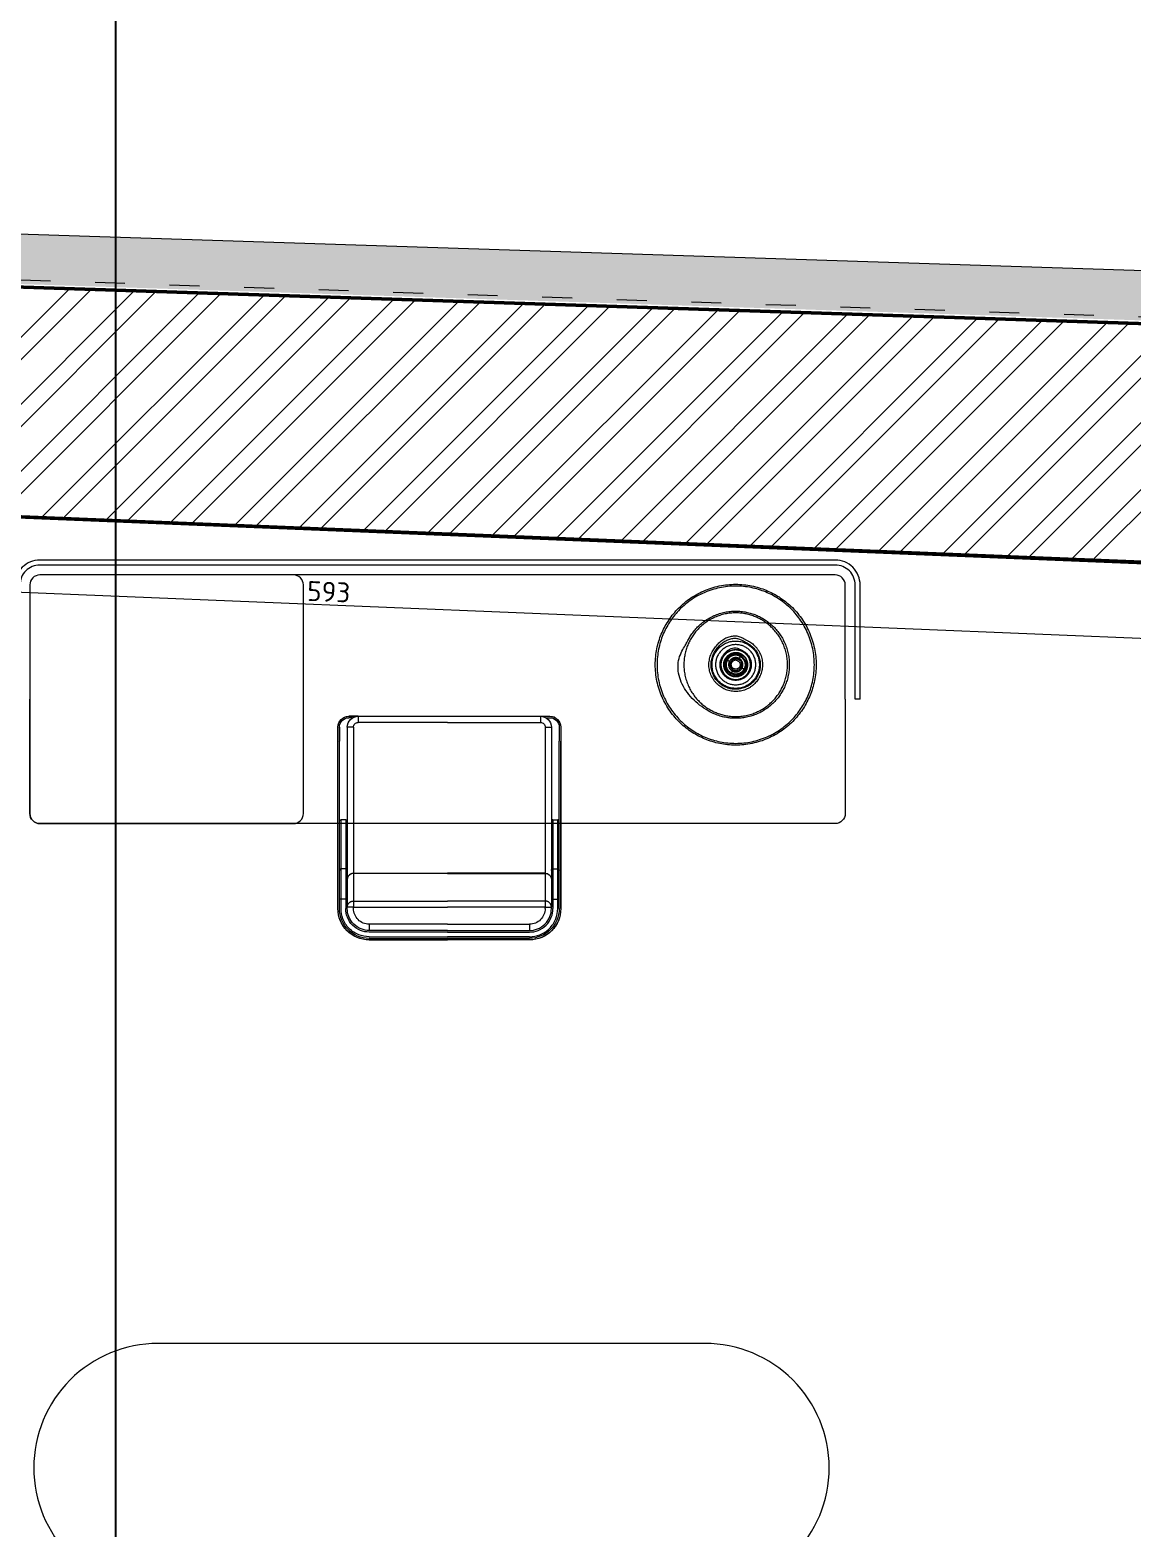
# Model space of a CAD drawing. Header units: inches. Extents: x -10121 to 9010, y 58067 to 62726.
# Drawn here: x 6257.6 to 6479.3, y 61963 to 62264.3 of the extents above; entities that cross this region are included whole.
import ezdxf

# ---------------------------------------------------------------- set-up
doc = ezdxf.new("R2010")
doc.units = ezdxf.units.IN
doc.linetypes.add('ACAD_ISO03W100', pattern=[30, 12, -18])
for name, color, linetype, lineweight in [('1', 7, 'Continuous', 18), ('2', 36, 'Continuous', 18), ('A-DUVAR 0.50', 40, 'Continuous', 50), ('A-YAZI 0.15', 190, 'Continuous', 15), ('Auto-Olcu', 33, 'Continuous', 15), ('Auto-Silik_Cizgiler', 47, 'Continuous', 9), ('Auto-SilikCizgiler', 251, 'Continuous', 9), ('Auto-Tefris', 32, 'Continuous', 9), ('Auto-Yazi', 7, 'Continuous', 20), ('BACAHATCH', 8, 'Continuous', 13)]:
    doc.layers.add(name, color=color, linetype=linetype, lineweight=lineweight)
doc.styles.add('1-20', font='isocpeur.ttf', dxfattribs={"height": 4})
doc.dimstyles.new('ölçü 1_20', dxfattribs={"dimtxt": 4, "dimasz": 1, "dimexe": 1, "dimexo": 3, "dimtad": 1, "dimdec": 0, "dimtxsty": '1-20', "dimblk": 'ARCHTICK', "dimcen": 1.5, "dimclrd": 256, "dimclre": 256, "dimclrt": 256, "dimadec": 0, "dimazin": 0, "dimtfac": 1, "dimtdec": 0, "dimtmove": 0, "dimatfit": 3, "dimldrblk": 'ARCHTICK', "dimfxl": 1, "dimlwd": -1, "dimlwe": -1, "dimarcsym": 0})

# ---------------------------------------------------------------- blocks, each defined once
blk = doc.blocks.new('_ARCHTICK')
at = {"color": 0, "linetype": 'ByBlock', "const_width": 0.15}
blk.add_lwpolyline([(-0.5, -0.5), (0.5, 0.5)], dxfattribs=at)
blk = doc.blocks.new('*D723')
at = {"layer": 'Auto-Olcu', "ltscale": 5, "transparency": 16777216}
for p, q in [((6022, 62172.8), (6021.47, 62159.82)), ((6021.51, 62160.82), (6613.62, 62136.52)), ((6614.12, 62148.51), (6613.58, 62135.52))]:
    blk.add_line(p, q, dxfattribs=at)
at = {"layer": 'DEFPOINTS', "color": 0, "ltscale": 5, "transparency": 16777216}
for p in [(6022.13, 62175.8), (6614.24, 62151.5, 0), (6613.62, 62136.52)]:
    blk.add_point(p, dxfattribs=at)
at = {"layer": 'Auto-Olcu', "ltscale": 5, "transparency": 16777216}
for p, rotation in [((6021.51, 62160.82), 177.6502890384638), ((6613.62, 62136.52), 357.6502890384638)]:
    blk.add_blockref('_ARCHTICK', p, dxfattribs=dict(at, rotation=rotation))
at = {"layer": 'Auto-Olcu', "ltscale": 5, "transparency": 16777216, "insert": (6317.68, 62151.29), "char_height": 4, "attachment_point": 5, "rotation": 357.6503, "style": '1-20'}
blk.add_mtext('593', dxfattribs=at)
blk = doc.blocks.new('HJTY5')
at = {"layer": '1'}
for points, weights, knots in [([(69.51, -5593.8), (84.65, -5585.47), (92.98, -5600.61), (101.3, -5615.76), (86.16, -5624.08), (71.02, -5632.41), (62.69, -5617.27), (54.37, -5602.12), (69.51, -5593.8)], [1, 0.707106781187, 1, 0.707106781187, 1, 0.707106781187, 1, 0.707106781187, 1], [0, 0, 0, 14.137512, 14.137512, 28.275024, 28.275024, 42.412536, 42.412536, 56.550048, 56.550048, 56.550048]), ([(72.28, -5598.85), (72.28, -5598.85), (72.28, -5598.85), (72.28, -5598.85), (82.38, -5593.29), (87.93, -5603.39), (93.48, -5613.48), (83.39, -5619.04), (73.29, -5624.59), (67.74, -5614.49), (62.19, -5604.4), (72.28, -5598.85)], [1, 1, 1, 1, 0.707106781187, 1, 0.707106781187, 1, 0.707106781187, 1, 0.707106781187, 1], [0, 0, 0, 1.178126, 2.356252, 4.712504, 9.425008, 9.425008, 18.850016, 18.850016, 28.275024, 28.275024, 37.700032, 37.700032, 37.700032]), ([(72.47, -5599.18), (62.71, -5604.55), (68.08, -5614.31), (73.44, -5624.06), (83.2, -5618.7), (92.96, -5613.33), (87.59, -5603.58), (82.23, -5593.82), (72.47, -5599.18)], [1, 0.707106781187, 1, 0.707106781187, 1, 0.707106781187, 1, 0.707106781187, 1], [0, 0, 0, 9.110833, 9.110833, 18.221667, 18.221667, 27.3325, 27.3325, 36.443333, 36.443333, 36.443333]), ([(72.79, -5611.72), (72.79, -5611.72), (72.79, -5611.72), (72.79, -5611.72), (70.01, -5606.67), (75.06, -5603.9), (80.11, -5601.12), (82.88, -5606.17), (85.66, -5611.22), (80.61, -5613.99), (75.56, -5616.77), (72.79, -5611.72)], [1, 1, 1, 1, 0.707106781187, 1, 0.707106781187, 1, 0.707106781187, 1, 0.707106781187, 1], [0, 0, 0, 0.589051, 1.178102, 2.356205, 4.712409, 4.712409, 9.424819, 9.424819, 14.137228, 14.137228, 18.849637, 18.849637, 18.849637])]:
    blk.add_rational_spline(points, weights, degree=2, knots=knots, dxfattribs=at)
at = {"layer": '2'}
for points, weights, knots in [([(69.69, -5594.13), (54.89, -5602.27), (63.03, -5617.08), (71.17, -5631.89), (85.98, -5623.75), (100.78, -5615.61), (92.64, -5600.8), (84.5, -5585.99), (69.69, -5594.13)], [1, 0.707106781187, 1, 0.707106781187, 1, 0.707106781187, 1, 0.707106781187, 1], [0, 0, 0, 13.823333, 13.823333, 27.646667, 27.646667, 41.47, 41.47, 55.293334, 55.293334, 55.293334]), ([(73.21, -5611.48), (73.21, -5611.48), (73.21, -5611.48), (73.21, -5611.48), (70.66, -5606.86), (75.29, -5604.31), (79.92, -5601.76), (82.46, -5606.39), (85.01, -5611.02), (80.38, -5613.57), (75.75, -5616.11), (73.21, -5611.48)], [1, 1, 1, 1, 0.707106781187, 1, 0.707106781187, 1, 0.707106781187, 1, 0.707106781187, 1], [0, 0, 0, 0.540124, 1.080247, 2.160495, 4.320989, 4.320989, 8.641979, 8.641979, 12.962968, 12.962968, 17.283957, 17.283957, 17.283957]), ([(73.38, -5611.39), (70.92, -5606.93), (75.38, -5604.48), (79.84, -5602.03), (82.29, -5606.48), (84.75, -5610.94), (80.29, -5613.4), (75.83, -5615.85), (73.38, -5611.39)], [1, 0.707106781187, 1, 0.707106781187, 1, 0.707106781187, 1, 0.707106781187, 1], [0, 0, 0, 4.163862, 4.163862, 8.327725, 8.327725, 12.491587, 12.491587, 16.65545, 16.65545, 16.65545]), ([(74.05, -5611.02), (76.13, -5614.81), (79.92, -5612.73), (83.7, -5610.64), (81.62, -5606.86), (79.54, -5603.07), (75.75, -5605.15), (71.97, -5607.24), (74.05, -5611.02)], [1, 0.707106781187, 1, 0.707106781187, 1, 0.707106781186, 1, 0.707106781186, 1], [0, 0, 0, 3.534292, 3.534292, 7.068583, 7.068583, 10.602875, 10.602875, 14.137167, 14.137167, 14.137167]), ([(74.89, -5610.56), (74.89, -5610.56), (74.89, -5610.56), (74.89, -5610.56), (73.27, -5607.61), (76.22, -5606), (79.16, -5604.38), (80.78, -5607.32), (82.4, -5610.27), (79.45, -5611.88), (76.51, -5613.5), (74.89, -5610.56)], [1, 1, 1, 1, 0.707106781187, 1, 0.707106781187, 1, 0.707106781186, 1, 0.707106781186, 1], [0, 0, 0, 0.343612, 0.687223, 1.374447, 2.748894, 2.748894, 5.497787, 5.497787, 8.246681, 8.246681, 10.995574, 10.995574, 10.995574]), ([(75.06, -5610.47), (76.59, -5613.24), (79.36, -5611.72), (82.14, -5610.19), (80.61, -5607.41), (79.08, -5604.64), (76.31, -5606.16), (73.53, -5607.69), (75.06, -5610.47)], [1, 0.707106781187, 1, 0.707106781187, 1, 0.707106781186, 1, 0.707106781187, 1], [0, 0, 0, 2.591814, 2.591814, 5.183628, 5.183628, 7.775442, 7.775442, 10.367256, 10.367256, 10.367256]), ([(76.07, -5609.92), (76.07, -5609.92), (76.07, -5609.92), (76.07, -5609.92), (75.1, -5608.15), (76.87, -5607.18), (78.63, -5606.21), (79.6, -5607.98), (80.57, -5609.74), (78.81, -5610.71), (77.04, -5611.68), (76.07, -5609.92)], [1, 1, 1, 1, 0.707106781186, 1, 0.707106781186, 1, 0.707106781187, 1, 0.707106781187, 1], [0, 0, 0, 0.206167, 0.412334, 0.824668, 1.649336, 1.649336, 3.298672, 3.298672, 4.948008, 4.948008, 6.597345, 6.597345, 6.597345]), ([(75.95, -5609.98), (74.92, -5608.1), (76.8, -5607.06), (78.69, -5606.03), (79.72, -5607.91), (80.76, -5609.8), (78.87, -5610.83), (76.99, -5611.87), (75.95, -5609.98)], [1, 0.707106781187, 1, 0.707106781187, 1, 0.707106781187, 1, 0.707106781187, 1], [0, 0, 0, 1.75995, 1.75995, 3.519899, 3.519899, 5.279849, 5.279849, 7.039799, 7.039799, 7.039799]), ([(76.82, -5607.1), (76.05, -5607.52), (75.81, -5608.36), (75.56, -5609.2), (75.99, -5609.96)], [1, 0.923879511541, 1, 0.923879511541, 1], [0, 0, 0, 0.863938, 0.863938, 1.727876, 1.727876, 1.727876]), ([(80.99, -5609.79), (81.43, -5608.15), (80.34, -5606.85), (79.25, -5605.55), (77.56, -5605.69)], [0.999999999113, 0.887425628475, 1, 0.887425628031, 1], [0, 0, 0, 1.62878, 1.62878, 3.25756, 3.25756, 3.25756]), ([(75.99, -5609.96), (76.41, -5610.73), (77.25, -5610.97), (78.09, -5611.22), (78.85, -5610.8)], [1, 0.923879507742, 1, 0.923879507742, 1], [0, 0, 0, 0.863938, 0.863938, 1.727876, 1.727876, 1.727876]), ([(76.74, -5609.55), (76.74, -5609.55), (76.74, -5609.55), (76.74, -5609.55), (77.34, -5610.64), (78.44, -5610.04), (79.53, -5609.44), (78.93, -5608.35), (78.33, -5607.25), (77.24, -5607.85), (76.14, -5608.45), (76.74, -5609.55)], [1, 1, 1, 1, 0.707106781186, 1, 0.707106781187, 1, 0.707106781186, 1, 0.707106781187, 1], [0, 0, 0, 0.127627, 0.255254, 0.510509, 1.021018, 1.021018, 2.042035, 2.042035, 3.063053, 3.063053, 4.08407, 4.08407, 4.08407]), ([(77, -5609.41), (77, -5609.41), (77, -5609.41), (77, -5609.41), (76.53, -5608.57), (77.37, -5608.11), (78.22, -5607.64), (78.68, -5608.48), (79.14, -5609.33), (78.3, -5609.79), (77.46, -5610.25), (77, -5609.41)], [1, 1, 1, 1, 0.707106781186, 1, 0.707106781186, 1, 0.707106781187, 1, 0.707106781187, 1], [0, 0, 0, 0.098175, 0.19635, 0.392699, 0.785398, 0.785398, 1.570796, 1.570796, 2.356194, 2.356194, 3.141593, 3.141593, 3.141593])]:
    blk.add_rational_spline(points, weights, degree=2, knots=knots, dxfattribs=at)
for points, weights in [([(77.19, -5605.75), (74.94, -5606.2), (74.61, -5608.47)], [1, 0.817794049986, 1]), ([(75.57, -5610.2), (74.32, -5607.92), (76.59, -5606.68)], [1, 0.707106781186, 1]), ([(76.6, -5606.7), (74.35, -5607.93), (75.59, -5610.18)], [1, 0.707106781187, 1]), ([(76.63, -5606.76), (74.45, -5607.96), (75.65, -5610.15)], [1, 0.707106781186, 1]), ([(76.7, -5606.88), (75.67, -5607.34), (75.42, -5608.43)], [1, 0.894773458288, 1]), ([(75.9, -5610.01), (74.84, -5608.08), (76.77, -5607.01)], [1, 0.707573103993, 1]), ([(75.64, -5608.61), (75.76, -5607.65), (76.5, -5607.02)], [1, 0.930638725852, 1]), ([(76.5, -5607.02), (76.6, -5606.94), (76.7, -5606.88)], [1, 0.998325527532, 1]), ([(80.11, -5607.7), (78.86, -5605.43), (76.59, -5606.68)], [1, 0.707106781186, 1]), ([(76.6, -5606.7), (78.85, -5605.46), (80.08, -5607.71)], [1, 0.707106781186, 1]), ([(80.02, -5607.74), (78.82, -5605.56), (76.63, -5606.76)], [1, 0.707106781187, 1]), ([(76.7, -5606.88), (77.81, -5606.15), (78.99, -5606.75)], [1, 0.86484168553, 0.998572719142]), ([(78.42, -5606.8), (77.54, -5606.49), (76.7, -5606.88)], [1, 0.929308037539, 1]), ([(76.77, -5607.01), (77.42, -5606.66), (78.15, -5606.76)], [1, 0.948530751949, 1]), ([(76.77, -5607), (76.79, -5607.05), (76.82, -5607.1)], [0.999999978843, 0.999880976901, 1]), ([(79.69, -5607.93), (78.67, -5606.08), (76.82, -5607.1)], [1, 0.707106783845, 1]), ([(77.1, -5607.6), (78.44, -5606.86), (79.18, -5608.21)], [1, 0.707106781186, 1]), ([(77.56, -5605.69), (77.37, -5605.71), (77.19, -5605.75)], [1, 0.998388882014, 1]), ([(78.72, -5606.92), (78.57, -5606.86), (78.42, -5606.8)], [1, 0.997327833848, 0.999996472292]), ([(78.99, -5606.75), (78.91, -5606.71), (78.83, -5606.68)], [1, 0.999417509166, 1]), ([(74.61, -5608.47), (74.57, -5608.71), (74.57, -5608.95)], [1, 0.997289336159, 1]), ([(74.57, -5608.95), (74.57, -5609.79), (74.98, -5610.52)], [0.999999999223, 0.968874697674, 1]), ([(74.98, -5610.52), (75.89, -5612.18), (77.78, -5612.21)], [1, 0.865391742391, 1]), ([(75.4, -5608.52), (75.38, -5608.62), (75.37, -5608.75)], [1, 0.999012286839, 1]), ([(75.37, -5608.75), (75.37, -5608.66), (75.39, -5608.57)], [0.999900975868, 0.999281551372, 1]), ([(79.09, -5611.22), (76.81, -5612.47), (75.57, -5610.2)], [1, 0.707106781187, 1]), ([(79.07, -5611.19), (76.82, -5612.43), (75.59, -5610.18)], [1, 0.707106781187, 1]), ([(75.65, -5610.15), (76.85, -5612.34), (79.04, -5611.13)], [1, 0.707106781187, 1]), ([(78.9, -5610.88), (76.97, -5611.94), (75.9, -5610.01)], [0.999999495632, 0.707644166839, 1]), ([(76.49, -5609.69), (75.75, -5608.34), (77.1, -5607.6)], [1, 0.707106781186, 1]), ([(78.58, -5610.29), (77.23, -5611.03), (76.49, -5609.69)], [1, 0.707106781187, 1]), ([(79.18, -5608.21), (79.92, -5609.55), (78.58, -5610.29)], [1, 0.707106781187, 1]), ([(79.69, -5607.93), (80.7, -5609.78), (78.85, -5610.8)], [1, 0.707106775933, 1]), ([(78.9, -5610.88), (79.85, -5610.36), (80.02, -5609.28)], [1, 0.897146544071, 1]), ([(80.31, -5609.15), (80.18, -5610.47), (78.97, -5611.01)], [0.998570437523, 0.865033085906, 1]), ([(80.03, -5610.08), (79.68, -5610.75), (78.99, -5611.04)], [1, 0.943340701316, 0.999995666086]), ([(79.04, -5611.13), (81.23, -5609.93), (80.02, -5607.74)], [1, 0.707106781187, 1]), ([(80.08, -5607.71), (81.32, -5609.96), (79.07, -5611.19)], [1, 0.707106781187, 1]), ([(79.09, -5611.22), (81.36, -5609.97), (80.11, -5607.7)], [1, 0.707106781187, 1]), ([(79.78, -5607.88), (79.73, -5607.9), (79.69, -5607.93)], [0.999999999998, 0.999998693738, 1]), ([(79.77, -5607.88), (79.76, -5607.85), (79.74, -5607.82)], [1, 0.999822671337, 0.999999999999]), ([(80.28, -5609.39), (80.29, -5609.36), (80.29, -5609.32)], [1, 0.999901357975, 0.999999993376]), ([(80.29, -5609.32), (80.3, -5609.24), (80.31, -5609.15)], [0.999999436255, 0.999418399757, 1]), ([(80.45, -5610.9), (80.83, -5610.4), (80.99, -5609.79)], [0.999999999992, 0.981824176565, 0.999999999608]), ([(76.69, -5611.16), (76.76, -5611.2), (76.84, -5611.22)], [1, 0.999496704607, 0.999993857934]), ([(76.84, -5611.22), (77.96, -5611.68), (78.97, -5611.01)], [0.999904323618, 0.881601873619, 1]), ([(77.22, -5611.11), (77.07, -5611.06), (76.94, -5610.99)], [1, 0.99836801546, 0.99999789741]), ([(76.94, -5610.99), (77.95, -5611.47), (78.97, -5611.01)], [1, 0.905881451833, 1]), ([(78.66, -5611.17), (77.94, -5611.36), (77.22, -5611.11)], [1, 0.956159685515, 1]), ([(77.78, -5612.21), (77.98, -5612.21), (78.17, -5612.19)], [1, 0.998129205053, 0.999999998672]), ([(78.17, -5612.19), (78.68, -5612.14), (79.14, -5611.94)], [0.999999996955, 0.988246326915, 0.999999999951]), ([(78.99, -5611.04), (78.88, -5611.1), (78.77, -5611.14)], [0.999999101675, 0.998029617844, 1]), ([(78.85, -5610.8), (78.88, -5610.84), (78.9, -5610.88)], [1, 0.999984134252, 1]), ([(78.97, -5611.01), (79.01, -5611.07), (79.04, -5611.13)], [1, 0.992981361077, 1]), ([(79.14, -5611.94), (79.38, -5611.83), (79.6, -5611.69)], [0.999999999982, 0.996780603316, 1]), ([(79.6, -5611.69), (79.74, -5611.61), (79.86, -5611.51)], [1, 0.998790062738, 1]), ([(79.86, -5611.51), (80.2, -5611.24), (80.45, -5610.9)], [1, 0.99160556939, 0.999999999972])]:
    blk.add_rational_spline(points, weights, degree=2, dxfattribs=at)
for points, knots in [([(75.38, -5609.22), (75.35, -5608.86), (75.44, -5608.22), (75.93, -5607.39), (76.42, -5607.02), (76.71, -5606.9)], [-1.483855, -1.483855, -1.483855, -1.483855, -0.923207, -0.493208, 0, 0, 0, 0]), ([(79.74, -5607.82), (79.67, -5607.7), (79.51, -5607.48), (79.1, -5607.09), (78.18, -5606.64), (77.25, -5606.64), (76.71, -5606.9)], [0, 0, 0, 0, 0.21843, 0.423421, 0.87939, 1.797969, 1.797969, 1.797969, 1.797969]), ([(78.97, -5611.01), (79.23, -5610.86), (79.65, -5610.43), (80.02, -5609.61), (80.1, -5608.72), (79.92, -5608.14), (79.77, -5607.88)], [-19.447003, -19.447003, -19.447003, -19.447003, -14.572642, -9.713499, -4.864503, -0.001063, -0.001063, -0.001063, -0.001063])]:
    blk.add_open_spline(points, degree=3, knots=knots, dxfattribs=at)
for points, degree in [([(76.59, -5606.68), (76.59, -5606.69), (76.6, -5606.7)], 2), ([(76.63, -5606.76), (76.62, -5606.73), (76.6, -5606.7)], 2), ([(76.71, -5606.9), (76.71, -5606.91), (76.69, -5606.87), (76.63, -5606.76), (76.63, -5606.76), (76.63, -5606.76)], 5), ([(76.71, -5606.9), (76.74, -5606.95), (76.77, -5607)], 2), ([(76.82, -5607.1), (76.96, -5607.35), (77.1, -5607.6)], 2), ([(75.59, -5610.18), (75.58, -5610.19), (75.57, -5610.2)], 2), ([(75.59, -5610.18), (75.62, -5610.17), (75.65, -5610.15)], 2), ([(75.65, -5610.15), (75.78, -5610.08), (75.9, -5610.01)], 2), ([(75.9, -5610.01), (75.94, -5609.99), (75.99, -5609.96)], 2), ([(75.99, -5609.96), (76.24, -5609.83), (76.49, -5609.69)], 2), ([(78.85, -5610.8), (78.72, -5610.54), (78.58, -5610.29)], 2), ([(79.18, -5608.21), (79.43, -5608.07), (79.69, -5607.93)], 2), ([(80.02, -5607.74), (79.9, -5607.81), (79.78, -5607.88)], 2), ([(80.08, -5607.71), (80.05, -5607.73), (80.02, -5607.74)], 2), ([(80.11, -5607.7), (80.1, -5607.7), (80.08, -5607.71)], 2), ([(78.97, -5611.01), (78.94, -5610.95), (78.9, -5610.88)], 2), ([(79.04, -5611.13), (79.06, -5611.16), (79.07, -5611.19)], 2), ([(79.07, -5611.19), (79.08, -5611.21), (79.09, -5611.22)], 2)]:
    blk.add_open_spline(points, degree=degree, dxfattribs=at)
blk = doc.blocks.new('jkhjk')
at = {"layer": 'Auto-Silik_Cizgiler', "elevation": 0}
blk.add_lwpolyline([(7389.58, -2932.22), (7389.58, -2886.22, -0.414214), (7391.58, -2884.22), (7442.58, -2884.22, -0.414214), (7444.58, -2886.22), (7444.58, -2932.22, -0.414214), (7442.58, -2934.22), (7391.58, -2934.22, -0.414214), (7389.58, -2932.22, -1)], format="xyb", dxfattribs=at)
at = {"layer": 'Auto-Tefris', "elevation": 0}
for points in [[(7280.58, -2909.22), (7280.58, -2886.22, -0.414214), (7282.58, -2884.22), (7442.58, -2884.22, -0.414214), (7444.58, -2886.22), (7444.58, -2909.22)], [(7280.58, -2909.22), (7280.58, -2932.22, 0.414214), (7282.58, -2934.22), (7442.58, -2934.22, 0.414214), (7444.58, -2932.22), (7444.58, -2909.22)]]:
    blk.add_lwpolyline(points, format="xyb", dxfattribs=at)
at = {"layer": 'Auto-Yazi'}
for p, q in [((7277.58, -2909.22, 0), (7278.58, -2909.22, 0)), ((7446.58, -2909.22, 0), (7447.58, -2909.22, 0))]:
    blk.add_line(p, q, dxfattribs=at)
at = {"layer": 'Auto-Yazi', "elevation": 0}
for points in [[(7277.58, -2909.22), (7277.58, -2886.22, -0.414214), (7282.58, -2881.22), (7442.58, -2881.22, -0.414214), (7447.58, -2886.22), (7447.58, -2909.22)], [(7278.58, -2909.22), (7278.58, -2886.22, -0.414214), (7282.58, -2882.22), (7442.58, -2882.22, -0.414214), (7446.58, -2886.22), (7446.58, -2909.22)]]:
    blk.add_lwpolyline(points, format="xyb", dxfattribs=at)
blk = doc.blocks.new('mhjghj')
at = {"layer": 'Auto-Tefris'}
for p, q in [((8354.12, -2954.26), (8369.87, -2954.26)), ((8354.12, -2954.57), (8369.87, -2954.57)), ((8354.12, -2954.89), (8369.87, -2954.89)), ((8386.36, -2954.26), (8369.87, -2954.26)), ((8386.36, -2954.57), (8369.87, -2954.57)), ((8386.36, -2954.89), (8369.87, -2954.89)), ((8369.87, -2955.83), (8354.12, -2955.83)), ((8354.12, -2957.41), (8354.12, -2956.15)), ((8369.87, -2956.15), (8354.12, -2956.15)), ((8369.87, -2957.41), (8354.12, -2957.41)), ((8369.87, -2955.83), (8386.36, -2955.83)), ((8369.87, -2956.15), (8386.36, -2956.15)), ((8369.87, -2957.41), (8386.36, -2957.41)), ((8386.36, -2957.41), (8386.36, -2956.15)), ((8347.82, -2960.56), (8347.82, -2994.22)), ((8348.13, -2960.56), (8348.13, -2962.45)), ((8348.45, -2960.56), (8348.45, -2962.45)), ((8349.39, -2962.45), (8349.39, -2960.56)), ((8349.71, -2960.56), (8349.71, -2960.85)), ((8349.71, -2962.45), (8349.71, -2960.85)), ((8350.97, -2960.85), (8349.71, -2960.85)), ((8350.97, -2960.56), (8350.97, -2960.85)), ((8350.97, -2962.07), (8350.97, -2960.85)), ((8350.97, -2960.85), (8369.87, -2960.85)), ((8389.51, -2960.85), (8369.87, -2960.85)), ((8389.51, -2960.56), (8389.51, -2960.85)), ((8389.51, -2962.07), (8389.51, -2960.85)), ((8389.51, -2960.85), (8390.77, -2960.85)), ((8390.77, -2960.56), (8390.77, -2960.85)), ((8390.77, -2962.45), (8390.77, -2960.85)), ((8391.08, -2962.45), (8391.08, -2960.56)), ((8392.03, -2960.56), (8392.03, -2962.45)), ((8392.34, -2960.56), (8392.34, -2962.45)), ((8392.66, -2960.56), (8392.66, -2994.22)), ((8348.13, -2962.45), (8348.13, -2968.23)), ((8348.45, -2962.45), (8348.13, -2962.45)), ((8349.39, -2962.45), (8348.45, -2962.45)), ((8348.45, -2962.45), (8348.45, -2968.53)), ((8349.39, -2968.53), (8349.39, -2962.45)), ((8349.71, -2962.45), (8349.39, -2962.45)), ((8349.71, -2968.23), (8349.71, -2962.45)), ((8350.97, -2967.64), (8350.97, -2962.07)), ((8350.97, -2962.07), (8369.87, -2962.07)), ((8389.51, -2962.07), (8369.87, -2962.07)), ((8389.51, -2967.64), (8389.51, -2962.07)), ((8390.77, -2968.23), (8390.77, -2962.45)), ((8390.77, -2962.45), (8391.08, -2962.45)), ((8391.08, -2968.53), (8391.08, -2962.45)), ((8391.08, -2962.45), (8392.03, -2962.45)), ((8392.03, -2962.45), (8392.03, -2968.53)), ((8392.03, -2962.45), (8392.34, -2962.45)), ((8392.34, -2962.45), (8392.34, -2968.23)), ((8350.97, -2967.68), (8350.97, -2967.64)), ((8369.87, -2967.64), (8350.97, -2967.64)), ((8350.97, -2967.68), (8369.87, -2967.68)), ((8350.97, -2997.05), (8350.97, -2967.68)), ((8369.87, -2967.64), (8389.51, -2967.64)), ((8389.51, -2967.68), (8369.87, -2967.68)), ((8389.51, -2967.68), (8389.51, -2967.64)), ((8389.51, -2997.05), (8389.51, -2967.68)), ((8348.13, -2968.24), (8348.13, -2978.1)), ((8349.39, -2968.53), (8348.45, -2968.53)), ((8348.45, -2968.53), (8348.45, -2978.42)), ((8349.39, -2978.42), (8349.39, -2968.53)), ((8349.71, -2972.84), (8349.71, -2968.24)), ((8390.77, -2972.84), (8390.77, -2968.24)), ((8391.08, -2978.42), (8391.08, -2968.53)), ((8391.08, -2968.53), (8392.03, -2968.53)), ((8392.03, -2968.53), (8392.03, -2978.42)), ((8392.34, -2968.24), (8392.34, -2978.1)), ((8349.71, -2997.05), (8349.71, -2972.84)), ((8390.77, -2997.05), (8390.77, -2972.84)), ((8348.13, -2978.11), (8348.13, -2994.22)), ((8349.39, -2978.42), (8348.45, -2978.42)), ((8391.08, -2978.42), (8392.03, -2978.42)), ((8392.34, -2978.11), (8392.34, -2994.22)), ((8347.82, -2997.05), (8347.82, -2994.22)), ((8348.13, -2997.05), (8348.13, -2994.22)), ((8392.34, -2997.05), (8392.34, -2994.22)), ((8392.66, -2997.05), (8392.66, -2994.22)), ((8350.97, -2997.05), (8349.71, -2997.05)), ((8389.51, -2997.05), (8390.77, -2997.05)), ((8350.77, -2998.94), (8350.02, -2998.94)), ((8351.91, -2999.26), (8350.02, -2999.26)), ((8351.91, -2999.26), (8351.91, -2998)), ((8369.87, -2998), (8351.91, -2998)), ((8351.91, -2999.26), (8388.56, -2999.26)), ((8369.87, -2998), (8388.56, -2998)), ((8388.56, -2999.26), (8388.56, -2998)), ((8388.56, -2999.26), (8390.45, -2999.26)), ((8389.7, -2998.94), (8390.45, -2998.94))]:
    blk.add_line(p, q, dxfattribs=at)
blk.add_lwpolyline([(8390.45, -2999.26, 0.414214), (8392.66, -2997.05), (8392.66, -2960.56, 0.414214), (8386.36, -2954.26), (8354.12, -2954.26, 0.414214), (8347.82, -2960.56), (8347.82, -2997.05, 0.414214), (8350.02, -2999.26)], format="xyb", close=True, dxfattribs=at)
for centre, radius, start, end in [((8354.12, -2960.56), 6.3, 90, 180), ((8354.12, -2960.56), 5.99, 90, 180), ((8386.36, -2960.56), 6.3, 360, 90), ((8386.36, -2960.56), 5.98, 0, 90), ((8354.11, -2960.56), 3.15, 89.9934, 180.0066), ((8386.36, -2960.56), 3.15, 359.9934, 90.0066), ((8350.97, -2966.42), 1.26, 180.3951, 181.3474), ((8350.97, -2966.42), 1.26, 186.253, 270), ((8389.51, -2966.42), 1.26, 270, 353.747), ((8389.51, -2966.42), 1.26, 358.6526, 359.6049), ((8350.02, -2997.05), 2.2, 180, 270), ((8350.02, -2997.05), 1.89, 180, 270), ((8351.91, -2997.05), 2.2, 179.9951, 270.0049), ((8351.91, -2997.05), 0.945, 179.9951, 270.0049), ((8388.56, -2997.05), 2.2, 269.9951, 0.0049), ((8388.56, -2997.05), 0.945, 269.9951, 0.0049), ((8390.45, -2997.05), 2.21, 270, 0), ((8390.45, -2997.05), 1.89, 270, 0)]:
    blk.add_arc(centre, radius, start, end, dxfattribs=at)
for points, knots in [([(8354.12, -2954.89), (8353.4, -2954.89), (8351.92, -2955.17), (8349.99, -2956.43), (8348.73, -2958.36), (8348.44, -2959.84), (8348.45, -2960.56)], [0, 0, 0, 0, 33.925525, 70.684049, 107.442573, 141.368098, 141.368098, 141.368098, 141.368098]), ([(8386.36, -2954.89), (8387.07, -2954.89), (8388.55, -2955.17), (8390.48, -2956.43), (8391.74, -2958.36), (8392.03, -2959.84), (8392.03, -2960.56)], [0, 0, 0, 0, 33.925525, 70.684049, 107.442573, 141.368098, 141.368098, 141.368098, 141.368098]), ([(8354.12, -2955.83), (8353.52, -2955.83), (8352.28, -2956.07), (8350.68, -2957.12), (8349.63, -2958.73), (8349.39, -2959.96), (8349.39, -2960.56)], [0, 0, 0, 0, 28.271271, 58.903374, 89.535478, 117.806748, 117.806748, 117.806748, 117.806748]), ([(8354.12, -2956.15), (8353.56, -2956.15), (8352.41, -2956.37), (8350.91, -2957.35), (8349.93, -2958.85), (8349.7, -2960), (8349.71, -2960.56)], [0, 0, 0, 0, 18.847514, 39.268916, 59.690318, 78.537832, 78.537832, 78.537832, 78.537832]), ([(8386.36, -2955.83), (8386.95, -2955.83), (8388.19, -2956.07), (8389.79, -2957.12), (8390.84, -2958.73), (8391.08, -2959.96), (8391.08, -2960.56)], [0, 0, 0, 0, 28.271271, 58.903374, 89.535478, 117.806748, 117.806748, 117.806748, 117.806748]), ([(8386.36, -2956.15), (8386.91, -2956.15), (8388.06, -2956.37), (8389.56, -2957.35), (8390.55, -2958.85), (8390.77, -2960), (8390.77, -2960.56)], [0, 0, 0, 0, 18.847514, 39.268916, 59.690318, 78.537832, 78.537832, 78.537832, 78.537832]), ([(8348.13, -2978.1), (8348.13, -2978.12), (8348.13, -2978.16), (8348.16, -2978.24), (8348.21, -2978.33), (8348.32, -2978.41), (8348.4, -2978.42), (8348.45, -2978.42)], [0, 0, 0, 0, 0.989477, 1.994173, 3.98896, 5.990466, 7.992811, 7.992811, 7.992811, 7.992811]), ([(8349.39, -2978.42), (8349.41, -2978.42), (8349.44, -2978.42), (8349.52, -2978.4), (8349.61, -2978.34), (8349.68, -2978.24), (8349.7, -2978.15), (8349.7, -2978.11)], [0, 0, 0, 0, 0.807232, 1.80366, 3.801262, 5.798793, 7.743677, 7.743677, 7.743677, 7.743677]), ([(8391.08, -2978.42), (8391.06, -2978.42), (8391.03, -2978.42), (8390.95, -2978.4), (8390.86, -2978.34), (8390.79, -2978.24), (8390.77, -2978.15), (8390.77, -2978.11)], [0, 0, 0, 0, 0.807232, 1.80366, 3.801262, 5.798793, 7.743677, 7.743677, 7.743677, 7.743677]), ([(8392.34, -2978.1), (8392.34, -2978.12), (8392.34, -2978.16), (8392.31, -2978.24), (8392.26, -2978.33), (8392.15, -2978.41), (8392.07, -2978.42), (8392.03, -2978.42)], [0, 0, 0, 0, 0.989477, 1.994173, 3.98896, 5.990466, 7.992811, 7.992811, 7.992811, 7.992811])]:
    blk.add_open_spline(points, degree=3, knots=knots, dxfattribs=at)
for points, weights in [([(8349.71, -2960.85), (8349.71, -2962.07), (8350.97, -2962.07)], [1, 0.707106781187, 1]), ([(8390.77, -2960.85), (8390.77, -2962.07), (8389.51, -2962.07)], [1, 0.707106781187, 1]), ([(8350.97, -2967.64), (8349.71, -2967.64), (8349.71, -2966.42)], [1, 0.707106781187, 1]), ([(8389.51, -2967.64), (8390.77, -2967.64), (8390.77, -2966.42)], [1, 0.707106781187, 1]), ([(8348.45, -2968.53), (8348.13, -2968.53), (8348.13, -2968.23)], [1, 0.707106781014, 1]), ([(8349.71, -2968.23), (8349.71, -2968.53), (8349.39, -2968.53)], [1, 0.707106781015, 1]), ([(8390.77, -2968.23), (8390.77, -2968.53), (8391.08, -2968.53)], [1, 0.707106781015, 1]), ([(8392.03, -2968.53), (8392.34, -2968.53), (8392.34, -2968.23)], [1, 0.707106781014, 1])]:
    blk.add_rational_spline(points, weights, degree=2, dxfattribs=at)

msp = doc.modelspace()

# ---------------------------------------------------------------- hatches: boundary and pattern name
at = {"layer": 'BACAHATCH'}
h = msp.add_hatch(color=256, dxfattribs=at)
h.paths.add_polyline_path([(5987.14, 62316.93), (5997.17, 62316.62), (6008.55, 62414.79), (5998.61, 62415.94)])
h.paths.add_polyline_path([(5997.17, 62316.62), (5987.14, 62316.93), (5983.75, 62287.65), (5993.78, 62287.32)])
h.paths.add_polyline_path([(5993.78, 62287.32), (5983.75, 62287.65), (5976.18, 62222.24), (6182.24, 62215.56), (6182.25, 62215.79), (6243.14, 62213.58), (6304.03, 62211.61), (6304.03, 62221.62), (5987.36, 62231.88)])
msp.add_hatch(color=256, dxfattribs=at).paths.add_polyline_path([(6904.74, 62192.14), (6904.74, 62202.15), (6304.03, 62221.62), (6304.03, 62211.61)])

# ---------------------------------------------------------------- linework, layer by layer
msp.add_lwpolyline([(6274.88, 62696.89), (8999.88, 62696.89), (8999.88, 60710.91), (6274.88, 60710.91)], close=True)
at = {"layer": 'A-DUVAR 0.50'}
for p, q in [((5971.82, 62221.75), (7970.77, 62156.97)), ((6603.54, 62152.17), (6022.13, 62175.8))]:
    msp.add_line(p, q, dxfattribs=at)
msp.add_lwpolyline([(5972.24, 61736.04), (6022.13, 62175.8), (6912.19, 62139.82), (6912.01, 61851.8), (6614.24, 61851.72), (6614.24, 61737.18), (5972.24, 61736.04)], dxfattribs=at)
at = {"layer": 'Auto-Silik_Cizgiler'}
for p, q in [((6221, 62167.72), (6265.52, 62212.24)), ((6225.32, 62167.54), (6269.87, 62212.1)), ((6233.95, 62167.19), (6278.57, 62211.81)), ((6238.26, 62167.02), (6282.92, 62211.67)), ((6246.89, 62166.67), (6291.62, 62211.39)), ((6251.21, 62166.49), (6295.97, 62211.25)), ((6259.84, 62166.14), (6304.66, 62210.97)), ((6264.15, 62165.97), (6309.01, 62210.83)), ((6272.78, 62165.61), (6317.71, 62210.55)), ((6277.1, 62165.44), (6322.06, 62210.4)), ((6285.73, 62165.09), (6330.76, 62210.12)), ((6290.04, 62164.91), (6335.11, 62209.98)), ((6298.67, 62164.56), (6343.81, 62209.7)), ((6302.98, 62164.39), (6348.16, 62209.56)), ((6311.61, 62164.04), (6356.85, 62209.28)), ((6315.93, 62163.86), (6361.2, 62209.14)), ((6324.56, 62163.51), (6369.9, 62208.85)), ((6328.87, 62163.34), (6374.25, 62208.71)), ((6337.5, 62162.98), (6382.95, 62208.43)), ((6341.82, 62162.81), (6387.3, 62208.29)), ((6350.45, 62162.46), (6396, 62208.01)), ((6354.76, 62162.28), (6400.35, 62207.87)), ((6363.39, 62161.93), (6409.04, 62207.59)), ((6367.71, 62161.76), (6413.39, 62207.44)), ((6376.34, 62161.41), (6422.09, 62207.16)), ((6380.65, 62161.23), (6426.44, 62207.02)), ((6389.28, 62160.88), (6435.14, 62206.74)), ((6393.59, 62160.7), (6439.49, 62206.6)), ((6402.22, 62160.35), (6448.19, 62206.32)), ((6406.54, 62160.18), (6452.54, 62206.18)), ((6415.17, 62159.83), (6461.23, 62205.89)), ((6419.48, 62159.65), (6465.58, 62205.75)), ((6428.11, 62159.3), (6474.28, 62205.47)), ((6432.43, 62159.13), (6478.63, 62205.33)), ((6441.06, 62158.78), (6487.33, 62205.05)), ((6445.37, 62158.6), (6491.68, 62204.91)), ((6454, 62158.25), (6500.38, 62204.63)), ((6458.32, 62158.07), (6504.73, 62204.48)), ((6466.95, 62157.72), (6513.42, 62204.2)), ((6471.26, 62157.55), (6517.77, 62204.06))]:
    msp.add_line(p, q, dxfattribs=at)
at = {"layer": 'Auto-SilikCizgiler', "color": 1, "linetype": 'ACAD_ISO03W100', "ltscale": 0.5, "true_color": 0xe60000}
for p, q in [((7970.77, 62157.52), (5972, 62223.3)), ((6720.09, 62147.75), (5966.76, 62178.05))]:
    msp.add_line(p, q, dxfattribs=at)
at = {"layer": 'Auto-Tefris', "ltscale": 2}
msp.add_lwpolyline([(6283.34, 61950.1), (6393.34, 61950.1, 0.414214), (6418.34, 61975.1), (6418.34, 61975.1, 0.414214), (6393.34, 62000.1), (6283.34, 62000.1, 0.414214), (6258.34, 61975.1), (6258.34, 61975.1, 0.414214)], format="xyb", close=True, dxfattribs=at)
at = {"layer": 'BACAHATCH'}
msp.add_line((7970.77, 62167.6), (5987.36, 62231.88), dxfattribs=at)

# ---------------------------------------------------------------- block references
at = {"xscale": -0.9359999999999995, "yscale": 0.9359999999999995, "zscale": 0.9359999999999995, "rotation": 90}
msp.add_blockref('HJTY5', (1149.57, 62209.47), dxfattribs=at)
at = {"layer": 'A-YAZI 0.15', "xscale": -1}
msp.add_blockref('jkhjk', (13702.15, 65038.89, 0), dxfattribs=at)
at = {"layer": 'A-YAZI 0.15', "xscale": -1, "rotation": 180}
msp.add_blockref('mhjghj', (-2028.3, 59127.01), dxfattribs=at)

# ---------------------------------------------------------------- dimensions: what is measured, and where the dimension line sits
at = {"layer": 'Auto-Olcu', "ltscale": 5}
dim = msp.add_aligned_dim(p1=(6022.13, 62175.8), p2=(6614.24, 62151.5, 0), distance=-14.99, dimstyle='ölçü 1_20', dxfattribs=at)
dim.commit()
dim.dimension.update_dxf_attribs({"geometry": '*D723', "text_midpoint": (6317.68, 62151.29)})

doc.saveas('drawing.dxf')
